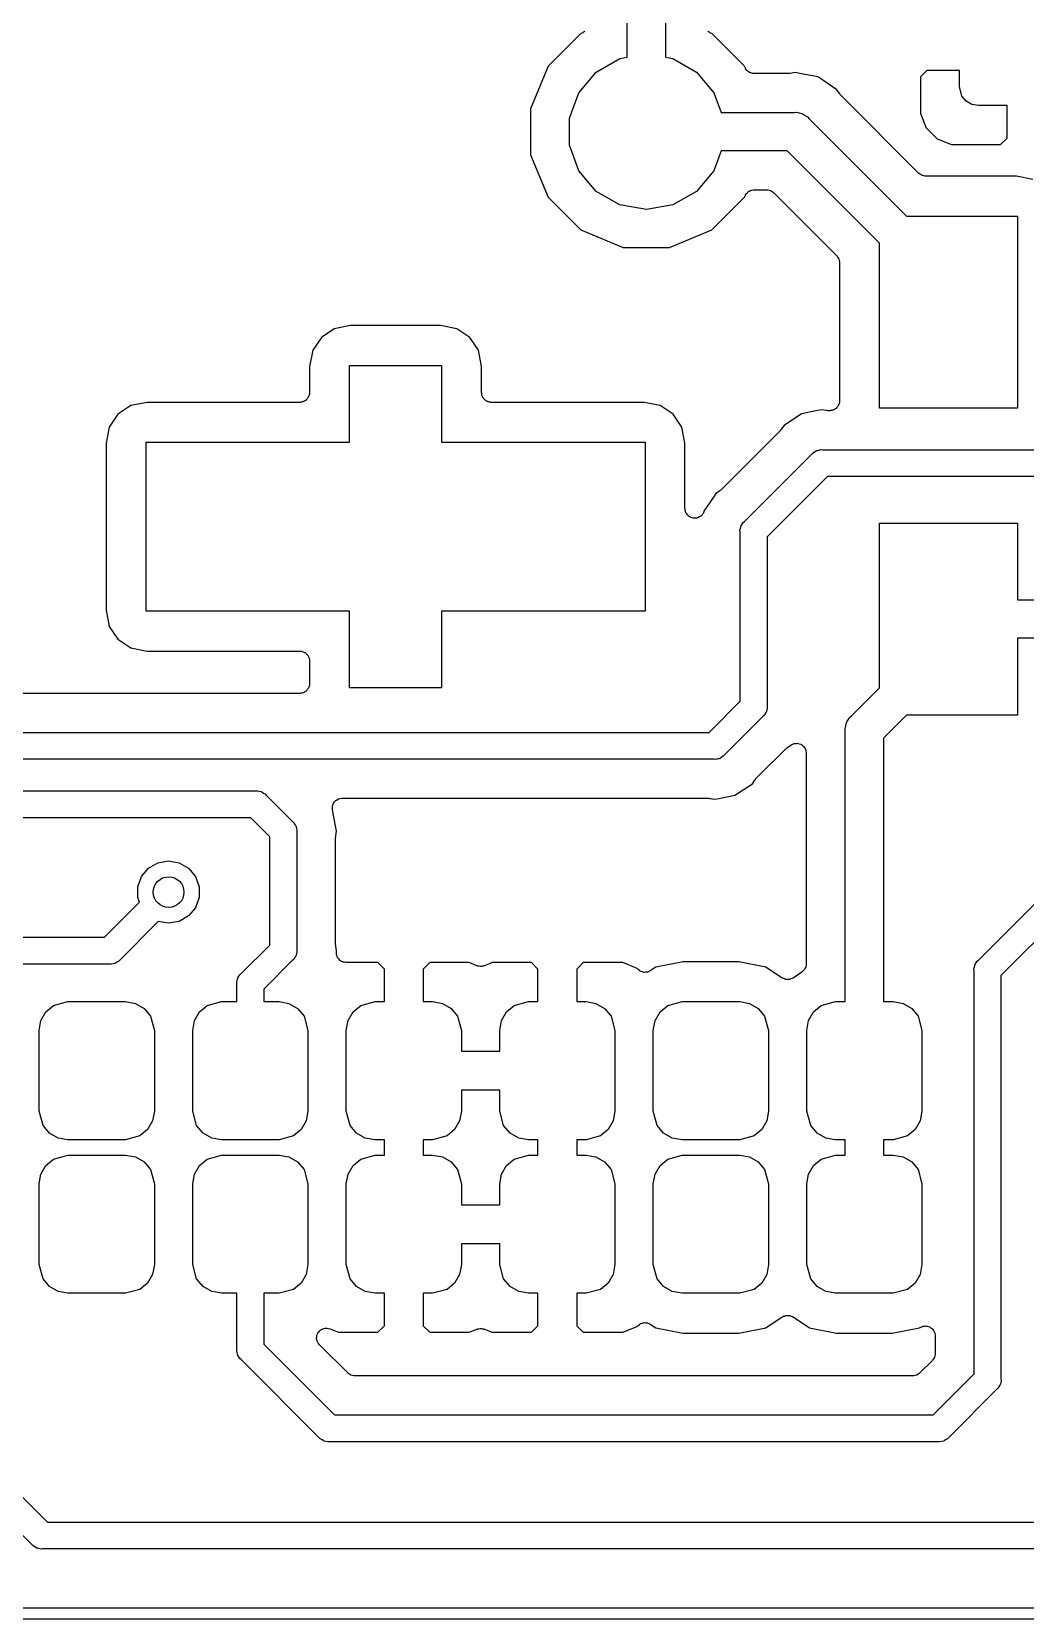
# Model space of a CAD drawing. Extents: x 51.7 to 143, y -96 to -37.9.
# Drawn here: x 105.41 to 118.35, y -95.96 to -75.28 of the extents above; entities that cross this region are included whole.
import ezdxf

# ---------------------------------------------------------------- set-up
doc = ezdxf.new("R2010")
doc.units = 0
doc.header["$MEASUREMENT"] = 0
doc.layers.add('BLACK', color=7, linetype='CONTINUOUS')

msp = doc.modelspace()

# ---------------------------------------------------------------- linework, layer by layer
at = {"layer": 'BLACK', "linetype": 'CONTINUOUS'}
for p, q in [((113.161, -75.6097), (113.161, -73.9375)), ((113.661, -73.9375), (113.661, -75.6097)), ((112.6, -75.2789), (112.59, -75.2879)), ((112.612, -75.2715), (112.6, -75.2789)), ((114.222, -75.2789), (114.21, -75.2715)), ((114.233, -75.2879), (114.222, -75.2789)), ((112.557, -75.3026), (112.133, -75.7268)), ((112.575, -75.2952), (112.557, -75.3026)), ((112.582, -75.2907), (112.575, -75.2952)), ((112.59, -75.2879), (112.582, -75.2907)), ((114.24, -75.2907), (114.233, -75.2879)), ((114.247, -75.2952), (114.24, -75.2907)), ((114.265, -75.3026), (114.247, -75.2952)), ((114.689, -75.7268), (114.265, -75.3026)), ((112.758, -75.8031), (113.064, -75.6268)), ((113.064, -75.6268), (113.161, -75.6097)), ((113.661, -75.6097), (113.758, -75.6268)), ((113.758, -75.6268), (114.064, -75.8031)), ((112.133, -75.7268), (111.903, -76.281)), ((112.532, -76.0733), (112.758, -75.8031)), ((114.064, -75.8031), (114.29, -76.0733)), ((114.697, -75.7446), (114.689, -75.7268)), ((114.701, -75.7516), (114.697, -75.7446)), ((114.704, -75.7595), (114.701, -75.7516)), ((114.713, -75.7701), (114.704, -75.7595)), ((114.72, -75.7818), (114.713, -75.7701)), ((114.727, -75.7869), (114.72, -75.7818)), ((114.732, -75.7933), (114.727, -75.7869)), ((114.744, -75.8002), (114.732, -75.7933)), ((114.755, -75.8087), (114.744, -75.8002)), ((114.763, -75.8112), (114.755, -75.8087)), ((114.771, -75.8153), (114.763, -75.8112)), ((114.784, -75.8177), (114.771, -75.8153)), ((114.798, -75.8219), (114.784, -75.8177)), ((114.806, -75.8215), (114.798, -75.8219)), ((114.814, -75.823), (114.806, -75.8215)), ((115.261, -75.823), (114.814, -75.823)), ((115.273, -75.8208), (115.261, -75.823)), ((115.286, -75.8206), (115.273, -75.8208)), ((115.348, -75.8082), (115.286, -75.8206)), ((115.41, -75.8206), (115.348, -75.8082)), ((115.644, -75.867), (115.41, -75.8206)), ((115.41, -75.8206), (115.41, -75.8206)), ((115.723, -75.9198), (115.644, -75.867)), ((117.065, -75.7825), (116.981, -75.8669)), ((116.981, -75.8669), (116.981, -76.342)), ((117.489, -75.7825), (117.065, -75.7825)), ((117.489, -75.991), (117.489, -75.7825)), ((112.411, -76.4047), (112.532, -76.0733)), ((114.29, -76.0733), (114.384, -76.331)), ((115.894, -76.0345), (115.723, -75.9198)), ((115.93, -76.0874), (115.894, -76.0345)), ((115.938, -76.0964), (115.93, -76.0874)), ((115.946, -76.1067), (115.938, -76.0964)), ((116.962, -77.1234), (115.946, -76.1067)), ((117.522, -76.116), (117.489, -75.991)), ((111.903, -76.281), (111.903, -76.881)), ((117.578, -76.1825), (117.522, -76.116)), ((117.653, -76.2259), (117.578, -76.1825)), ((117.739, -76.241), (117.653, -76.2259)), ((118.11, -76.241), (117.739, -76.241)), ((118.11, -76.6646), (118.11, -76.241)), ((112.411, -76.7573), (112.411, -76.4047)), ((114.384, -76.331), (115.337, -76.331)), ((115.337, -76.331), (115.37, -76.3281)), ((115.37, -76.3281), (115.402, -76.3367)), ((115.402, -76.3367), (115.435, -76.3425)), ((115.435, -76.3425), (115.444, -76.348)), ((115.444, -76.348), (115.455, -76.3509)), ((115.455, -76.3509), (115.482, -76.37)), ((115.482, -76.37), (115.511, -76.3865)), ((115.511, -76.3865), (115.532, -76.4119)), ((115.532, -76.4119), (116.802, -77.681)), ((116.981, -76.342), (117.058, -76.5288)), ((117.058, -76.5288), (117.201, -76.6717)), ((117.201, -76.6717), (117.388, -76.749)), ((118.026, -76.749), (118.11, -76.6646)), ((111.903, -76.881), (112.133, -77.4352)), ((112.532, -77.0887), (112.411, -76.7573)), ((114.384, -76.831), (114.29, -77.0887)), ((115.244, -76.831), (114.384, -76.831)), ((116.448, -78.0346), (115.244, -76.831)), ((117.388, -76.749), (118.026, -76.749)), ((112.758, -77.3589), (112.532, -77.0887)), ((114.29, -77.0887), (114.064, -77.3589)), ((116.967, -77.1266), (116.962, -77.1234)), ((116.971, -77.1308), (116.967, -77.1266)), ((116.985, -77.1391), (116.971, -77.1308)), ((116.998, -77.1487), (116.985, -77.1391)), ((114.763, -77.3508), (114.771, -77.3467)), ((114.771, -77.3467), (114.784, -77.3443)), ((114.784, -77.3443), (114.798, -77.3401)), ((114.798, -77.3401), (114.806, -77.3405)), ((114.806, -77.3405), (114.814, -77.339)), ((114.814, -77.339), (114.981, -77.339)), ((114.981, -77.339), (114.987, -77.34)), ((114.987, -77.34), (114.992, -77.3395)), ((114.992, -77.3395), (115.009, -77.3438)), ((115.009, -77.3438), (115.025, -77.3467)), ((115.025, -77.3467), (115.03, -77.3495)), ((117.004, -77.1501), (116.998, -77.1487)), ((117.009, -77.1529), (117.004, -77.1501)), ((117.025, -77.1558), (117.009, -77.1529)), ((117.041, -77.1601), (117.025, -77.1558)), ((117.047, -77.1596), (117.041, -77.1601)), ((117.052, -77.1606), (117.047, -77.1596)), ((118.235, -77.1606), (117.052, -77.1606)), ((118.446, -77.2025), (118.235, -77.1606)), ((112.133, -77.4352), (112.557, -77.8594)), ((113.064, -77.5352), (112.758, -77.3589)), ((113.411, -77.5964), (113.064, -77.5352)), ((113.758, -77.5352), (113.411, -77.5964)), ((114.064, -77.3589), (113.758, -77.5352)), ((114.265, -77.8594), (114.689, -77.4352)), ((114.689, -77.4352), (114.697, -77.4174)), ((114.697, -77.4174), (114.701, -77.4103)), ((114.701, -77.4103), (114.704, -77.4025)), ((114.704, -77.4025), (114.713, -77.3919)), ((114.713, -77.3919), (114.72, -77.3802)), ((114.72, -77.3802), (114.727, -77.3751)), ((114.727, -77.3751), (114.732, -77.3687)), ((114.732, -77.3687), (114.744, -77.3618)), ((114.744, -77.3618), (114.755, -77.3533)), ((114.755, -77.3533), (114.763, -77.3508)), ((115.03, -77.3495), (115.035, -77.3509)), ((115.035, -77.3509), (115.049, -77.3604)), ((115.049, -77.3604), (115.063, -77.3687)), ((115.063, -77.3687), (115.067, -77.373)), ((115.067, -77.373), (115.071, -77.3762)), ((115.071, -77.3762), (115.89, -78.1953)), ((116.802, -77.681), (118.248, -77.681)), ((118.248, -77.681), (118.248, -80.181)), ((112.557, -77.8594), (113.111, -78.089)), ((113.711, -78.089), (114.265, -77.8594)), ((113.111, -78.089), (113.711, -78.089)), ((116.448, -80.181), (116.448, -78.0346)), ((115.89, -78.1953), (115.894, -78.1999)), ((115.894, -78.1999), (115.898, -78.2035)), ((115.898, -78.2035), (115.906, -78.2179)), ((115.906, -78.2179), (115.916, -78.2315)), ((115.916, -78.2315), (115.917, -78.2369)), ((115.917, -78.2369), (115.92, -78.2417)), ((115.92, -78.2417), (115.923, -78.258)), ((115.923, -78.258), (115.927, -78.2741)), ((115.927, -78.2741), (115.927, -78.2796)), ((115.927, -78.2796), (115.928, -78.2851)), ((115.928, -78.2851), (115.928, -80.089)), ((109.346, -79.1485), (109.178, -79.2608)), ((109.557, -79.1066), (109.346, -79.1485)), ((110.731, -79.1066), (109.557, -79.1066)), ((110.942, -79.1485), (110.731, -79.1066)), ((111.11, -79.2608), (110.942, -79.1485)), ((109.178, -79.2608), (109.065, -79.4288)), ((111.223, -79.4288), (111.11, -79.2608)), ((109.065, -79.4288), (109.024, -79.6395)), ((111.264, -79.6395), (111.223, -79.4288)), ((109.024, -79.6395), (109.024, -79.9796)), ((109.544, -80.627), (109.544, -79.627)), ((109.544, -79.627), (110.744, -79.627)), ((110.744, -79.627), (110.744, -80.627)), ((111.264, -79.9796), (111.264, -79.6395)), ((109.01, -80.0326), (109.007, -80.0431)), ((109.016, -80.023), (109.01, -80.0326)), ((109.018, -80.0121), (109.016, -80.023)), ((109.022, -80.0016), (109.018, -80.0121)), ((109.024, -79.9796), (109.022, -79.9905)), ((109.022, -79.9905), (109.022, -80.0016)), ((111.266, -79.9905), (111.264, -79.9796)), ((111.266, -80.0016), (111.266, -79.9905)), ((111.27, -80.0121), (111.266, -80.0016)), ((111.272, -80.023), (111.27, -80.0121)), ((111.278, -80.0326), (111.272, -80.023)), ((111.281, -80.0431), (111.278, -80.0326)), ((106.696, -80.1485), (106.528, -80.2608)), ((106.907, -80.1066), (106.696, -80.1485)), ((108.897, -80.1066), (106.907, -80.1066)), ((108.907, -80.1046), (108.897, -80.1066)), ((108.919, -80.1046), (108.907, -80.1046)), ((108.929, -80.1008), (108.919, -80.1046)), ((108.94, -80.0989), (108.929, -80.1008)), ((108.95, -80.0933), (108.94, -80.0989)), ((108.96, -80.0895), (108.95, -80.0933)), ((108.969, -80.0824), (108.96, -80.0895)), ((108.978, -80.0768), (108.969, -80.0824)), ((108.985, -80.0683), (108.978, -80.0768)), ((108.994, -80.0612), (108.985, -80.0683)), ((108.999, -80.0516), (108.994, -80.0612)), ((109.007, -80.0431), (108.999, -80.0516)), ((111.289, -80.0516), (111.281, -80.0431)), ((111.294, -80.0612), (111.289, -80.0516)), ((111.303, -80.0683), (111.294, -80.0612)), ((111.31, -80.0768), (111.303, -80.0683)), ((111.319, -80.0824), (111.31, -80.0768)), ((111.328, -80.0895), (111.319, -80.0824)), ((111.338, -80.0933), (111.328, -80.0895)), ((111.348, -80.0989), (111.338, -80.0933)), ((111.359, -80.1008), (111.348, -80.0989)), ((111.369, -80.1046), (111.359, -80.1008)), ((111.38, -80.1046), (111.369, -80.1046)), ((111.391, -80.1066), (111.38, -80.1046)), ((113.381, -80.1066), (111.391, -80.1066)), ((113.592, -80.1485), (113.381, -80.1066)), ((113.76, -80.2608), (113.592, -80.1485)), ((115.642, -80.2136), (115.431, -80.2556)), ((115.697, -80.2026), (115.642, -80.2136)), ((115.642, -80.2136), (115.642, -80.2136)), ((115.752, -80.2136), (115.697, -80.2026)), ((115.764, -80.2138), (115.752, -80.2136)), ((115.777, -80.216), (115.764, -80.2138)), ((115.801, -80.216), (115.777, -80.216)), ((115.811, -80.2141), (115.801, -80.216)), ((115.823, -80.2141), (115.811, -80.2141)), ((115.833, -80.2103), (115.823, -80.2141)), ((115.844, -80.2083), (115.833, -80.2103)), ((115.854, -80.2028), (115.844, -80.2083)), ((115.864, -80.199), (115.854, -80.2028)), ((115.873, -80.1918), (115.864, -80.199)), ((115.882, -80.1863), (115.873, -80.1918)), ((115.889, -80.1778), (115.882, -80.1863)), ((115.898, -80.1706), (115.889, -80.1778)), ((115.903, -80.161), (115.898, -80.1706)), ((115.911, -80.1525), (115.903, -80.161)), ((115.914, -80.1421), (115.911, -80.1525)), ((115.92, -80.1324), (115.914, -80.1421)), ((115.922, -80.1215), (115.92, -80.1324)), ((115.926, -80.1111), (115.922, -80.1215)), ((115.928, -80.089), (115.926, -80.0999)), ((115.926, -80.0999), (115.926, -80.1111)), ((118.248, -80.181), (116.448, -80.181)), ((106.415, -80.4288), (106.374, -80.6395)), ((106.528, -80.2608), (106.415, -80.4288)), ((113.873, -80.4288), (113.76, -80.2608)), ((113.914, -80.6395), (113.873, -80.4288)), ((115.205, -80.4066), (115.173, -80.4532)), ((115.431, -80.2556), (115.205, -80.4066)), ((106.374, -80.6395), (106.374, -82.8145)), ((106.894, -82.827), (106.894, -80.627)), ((106.894, -80.627), (109.544, -80.627)), ((110.744, -80.627), (113.394, -80.627)), ((113.394, -80.627), (113.394, -82.827)), ((113.914, -81.4898), (113.914, -80.6395)), ((115.158, -80.4725), (114.381, -81.2486)), ((115.165, -80.4622), (115.158, -80.4725)), ((115.173, -80.4532), (115.165, -80.4622)), ((114.69, -81.6589), (115.568, -80.7807)), ((115.568, -80.7807), (115.583, -80.7629)), ((115.583, -80.7629), (115.603, -80.7513)), ((115.603, -80.7513), (115.622, -80.7379)), ((115.622, -80.7379), (115.629, -80.7359)), ((115.629, -80.7359), (115.636, -80.732)), ((115.636, -80.732), (115.659, -80.728)), ((115.659, -80.728), (115.682, -80.722)), ((115.682, -80.722), (115.705, -80.724)), ((115.705, -80.724), (120.324, -80.724)), ((114.362, -81.2644), (114.316, -81.2956)), ((114.371, -81.2558), (114.362, -81.2644)), ((114.381, -81.2486), (114.371, -81.2558)), ((115.769, -81.074), (114.983, -81.8605)), ((120.388, -81.074), (115.769, -81.074)), ((114.284, -81.3422), (114.162, -81.5251)), ((114.316, -81.2956), (114.284, -81.3422)), ((113.916, -81.4994), (113.914, -81.4898)), ((113.916, -81.5092), (113.916, -81.4994)), ((113.92, -81.521), (113.916, -81.5092)), ((113.922, -81.5333), (113.92, -81.521)), ((113.927, -81.5417), (113.922, -81.5333)), ((113.93, -81.5509), (113.927, -81.5417)), ((113.938, -81.5607), (113.93, -81.5509)), ((113.944, -81.5715), (113.938, -81.5607)), ((113.952, -81.5777), (113.944, -81.5715)), ((113.958, -81.5853), (113.952, -81.5777)), ((113.968, -81.5918), (113.958, -81.5853)), ((113.978, -81.5998), (113.968, -81.5918)), ((113.987, -81.6032), (113.978, -81.5998)), ((113.995, -81.6082), (113.987, -81.6032)), ((114.008, -81.6106), (113.995, -81.6082)), ((114.019, -81.6149), (114.008, -81.6106)), ((114.029, -81.6149), (114.019, -81.6149)), ((114.039, -81.6168), (114.029, -81.6149)), ((114.051, -81.6149), (114.039, -81.6168)), ((114.063, -81.6149), (114.051, -81.6149)), ((114.073, -81.6116), (114.063, -81.6149)), ((114.082, -81.6101), (114.073, -81.6116)), ((114.093, -81.6041), (114.082, -81.6101)), ((114.105, -81.5998), (114.093, -81.6041)), ((114.112, -81.5936), (114.105, -81.5998)), ((114.121, -81.5889), (114.112, -81.5936)), ((114.129, -81.5795), (114.121, -81.5889)), ((114.139, -81.5715), (114.129, -81.5795)), ((114.144, -81.563), (114.139, -81.5715)), ((114.15, -81.5557), (114.144, -81.563)), ((114.155, -81.5441), (114.15, -81.5557)), ((114.161, -81.5333), (114.155, -81.5441)), ((114.162, -81.5251), (114.161, -81.5333)), ((114.66, -81.6939), (114.672, -81.6738)), ((114.672, -81.6738), (114.69, -81.6589)), ((116.448, -83.8274), (116.448, -81.681)), ((116.448, -81.681), (118.248, -81.681)), ((118.248, -81.681), (118.248, -82.681)), ((114.631, -81.7725), (114.637, -81.7501)), ((114.633, -81.7956), (114.631, -81.7725)), ((114.633, -84.0015), (114.633, -81.7956)), ((114.637, -81.7501), (114.641, -81.7272)), ((114.641, -81.7272), (114.645, -81.7205)), ((114.645, -81.7205), (114.647, -81.7129)), ((114.647, -81.7129), (114.66, -81.6939)), ((114.983, -81.8605), (114.983, -84.0664)), ((118.248, -82.681), (119.981, -82.681)), ((106.374, -82.8145), (106.415, -83.0252)), ((109.544, -82.827), (106.894, -82.827)), ((109.544, -83.827), (109.544, -82.827)), ((113.394, -82.827), (110.744, -82.827)), ((110.744, -82.827), (110.744, -83.827)), ((106.415, -83.0252), (106.528, -83.1932)), ((106.528, -83.1932), (106.696, -83.3055)), ((106.696, -83.3055), (106.907, -83.3474)), ((119.68, -83.181), (118.248, -83.181)), ((118.248, -83.181), (118.248, -84.181)), ((106.907, -83.3474), (108.897, -83.3474)), ((108.897, -83.3474), (108.907, -83.3494)), ((108.907, -83.3494), (108.919, -83.3494)), ((108.919, -83.3494), (108.929, -83.3532)), ((108.929, -83.3532), (108.94, -83.3551)), ((108.94, -83.3551), (108.95, -83.3607)), ((108.95, -83.3607), (108.96, -83.3645)), ((108.96, -83.3645), (108.969, -83.3716)), ((108.969, -83.3716), (108.978, -83.3772)), ((108.978, -83.3772), (108.985, -83.3857)), ((108.985, -83.3857), (108.994, -83.3928)), ((108.994, -83.3928), (108.999, -83.4024)), ((108.999, -83.4024), (109.007, -83.4109)), ((109.007, -83.4109), (109.01, -83.4214)), ((109.01, -83.4214), (109.016, -83.431)), ((109.016, -83.431), (109.018, -83.4419)), ((109.018, -83.4419), (109.022, -83.4524)), ((109.022, -83.4524), (109.022, -83.4635)), ((109.022, -83.4635), (109.024, -83.4744)), ((109.024, -83.4744), (109.024, -83.772)), ((108.897, -83.899), (104.716, -83.899)), ((108.907, -83.8971), (108.897, -83.899)), ((108.919, -83.8971), (108.907, -83.8971)), ((108.929, -83.8933), (108.919, -83.8971)), ((108.94, -83.8913), (108.929, -83.8933)), ((108.95, -83.8858), (108.94, -83.8913)), ((108.96, -83.882), (108.95, -83.8858)), ((108.969, -83.8748), (108.96, -83.882)), ((108.978, -83.8693), (108.969, -83.8748)), ((108.985, -83.8608), (108.978, -83.8693)), ((108.994, -83.8536), (108.985, -83.8608)), ((108.999, -83.844), (108.994, -83.8536)), ((109.007, -83.8355), (108.999, -83.844)), ((109.01, -83.8251), (109.007, -83.8355)), ((109.016, -83.8154), (109.01, -83.8251)), ((109.018, -83.8045), (109.016, -83.8154)), ((109.022, -83.7941), (109.018, -83.8045)), ((109.024, -83.772), (109.022, -83.7829)), ((109.022, -83.7829), (109.022, -83.7941)), ((110.744, -83.827), (109.544, -83.827)), ((116.083, -84.1925), (116.448, -83.8274)), ((114.228, -84.407), (114.633, -84.0015)), ((114.956, -84.1681), (114.944, -84.1882)), ((114.969, -84.1491), (114.956, -84.1681)), ((114.971, -84.1415), (114.969, -84.1491)), ((114.975, -84.1348), (114.971, -84.1415)), ((114.979, -84.1119), (114.975, -84.1348)), ((114.985, -84.0895), (114.979, -84.1119)), ((114.983, -84.0664), (114.985, -84.0895)), ((114.926, -84.2031), (114.429, -84.7003)), ((114.944, -84.1882), (114.926, -84.2031)), ((115.999, -84.3549), (116.008, -84.3228)), ((116.002, -84.3879), (115.999, -84.3549)), ((116.008, -84.3228), (116.013, -84.2902)), ((116.013, -84.2902), (116.019, -84.2805)), ((116.019, -84.2805), (116.022, -84.2697)), ((116.022, -84.2697), (116.041, -84.2425)), ((116.041, -84.2425), (116.058, -84.2138)), ((116.058, -84.2138), (116.083, -84.1925)), ((116.802, -84.181), (116.502, -84.4806)), ((118.248, -84.181), (116.802, -84.181)), ((104.021, -84.407), (114.228, -84.407)), ((115.254, -84.5976), (115.296, -84.5691)), ((115.296, -84.5691), (115.3, -84.5674)), ((115.3, -84.5674), (115.304, -84.5647)), ((115.304, -84.5647), (115.32, -84.5585)), ((115.32, -84.5585), (115.337, -84.5513)), ((115.337, -84.5513), (115.341, -84.551)), ((115.341, -84.551), (115.345, -84.5496)), ((115.345, -84.5496), (115.363, -84.5496)), ((115.363, -84.5496), (115.381, -84.5484)), ((115.381, -84.5484), (115.385, -84.5496)), ((115.385, -84.5496), (115.389, -84.5496)), ((115.389, -84.5496), (115.406, -84.5557)), ((115.406, -84.5557), (115.423, -84.5608)), ((115.423, -84.5608), (115.427, -84.5632)), ((115.427, -84.5632), (115.431, -84.5647)), ((115.431, -84.5647), (115.444, -84.5762)), ((115.444, -84.5762), (115.459, -84.5868)), ((116.002, -87.914), (116.002, -84.3879)), ((116.502, -84.4806), (116.502, -87.914)), ((114.292, -84.757), (104.085, -84.757)), ((114.315, -84.759), (114.292, -84.757)), ((114.338, -84.753), (114.315, -84.759)), ((114.361, -84.749), (114.338, -84.753)), ((114.368, -84.7451), (114.361, -84.749)), ((114.375, -84.743), (114.368, -84.7451)), ((114.394, -84.7297), (114.375, -84.743)), ((114.414, -84.7181), (114.394, -84.7297)), ((114.429, -84.7003), (114.414, -84.7181)), ((114.839, -85.0085), (115.235, -84.6134)), ((115.235, -84.6134), (115.245, -84.6062)), ((115.245, -84.6062), (115.254, -84.5976)), ((115.459, -84.5868), (115.461, -84.5903)), ((115.461, -84.5903), (115.464, -84.593)), ((115.464, -84.593), (115.473, -84.6086)), ((115.473, -84.6086), (115.483, -84.6235)), ((115.483, -84.6235), (115.484, -84.6276)), ((115.484, -84.6276), (115.486, -84.6312)), ((115.486, -84.6312), (115.489, -84.6489)), ((115.489, -84.6489), (115.494, -84.6664)), ((115.494, -84.6664), (115.493, -84.6705)), ((115.493, -84.6705), (115.494, -84.6747)), ((115.494, -84.6747), (115.494, -87.4237)), ((104.783, -85.169), (108.323, -85.169)), ((108.323, -85.169), (108.346, -85.167)), ((108.346, -85.167), (108.369, -85.173)), ((108.369, -85.173), (108.392, -85.177)), ((108.392, -85.177), (108.399, -85.1809)), ((108.399, -85.1809), (108.406, -85.183)), ((108.406, -85.183), (108.425, -85.1963)), ((108.425, -85.1963), (108.445, -85.2079)), ((114.566, -85.2254), (114.792, -85.0744)), ((114.792, -85.0744), (114.824, -85.0278)), ((114.824, -85.0278), (114.832, -85.0188)), ((114.832, -85.0188), (114.839, -85.0085)), ((108.445, -85.2079), (108.46, -85.2257)), ((108.46, -85.2257), (108.799, -85.5649)), ((109.321, -85.3727), (109.322, -85.3714)), ((109.322, -85.3934), (109.321, -85.3727)), ((109.322, -85.3699), (109.329, -85.3505)), ((109.322, -85.3714), (109.322, -85.3699)), ((109.322, -85.4141), (109.322, -85.3934)), ((109.329, -85.3505), (109.335, -85.3309)), ((109.335, -85.3309), (109.336, -85.3298)), ((109.336, -85.3298), (109.337, -85.3285)), ((109.337, -85.3285), (109.35, -85.3127)), ((109.35, -85.3127), (109.363, -85.2965)), ((109.363, -85.2965), (109.364, -85.2958)), ((109.364, -85.2958), (109.365, -85.2947)), ((109.365, -85.2947), (109.383, -85.2844)), ((109.383, -85.2844), (109.401, -85.2736)), ((109.401, -85.2736), (109.402, -85.2734)), ((109.402, -85.2734), (109.403, -85.2727)), ((109.403, -85.2727), (109.424, -85.2691)), ((109.424, -85.2691), (109.444, -85.265)), ((109.444, -85.265), (109.445, -85.2652)), ((109.445, -85.2652), (109.447, -85.265)), ((109.447, -85.265), (114.22, -85.265)), ((114.22, -85.265), (114.233, -85.2672)), ((114.233, -85.2672), (114.245, -85.2674)), ((114.245, -85.2674), (114.3, -85.2784)), ((114.3, -85.2784), (114.355, -85.2674)), ((114.355, -85.2674), (114.566, -85.2254)), ((114.355, -85.2674), (114.355, -85.2674)), ((108.259, -85.519), (104.847, -85.519)), ((108.506, -85.7665), (108.259, -85.519)), ((108.799, -85.5649), (108.817, -85.5798)), ((108.817, -85.5798), (108.829, -85.5999)), ((108.829, -85.5999), (108.842, -85.6189)), ((108.842, -85.6189), (108.844, -85.6265)), ((109.322, -85.4154), (109.322, -85.4141)), ((109.322, -85.4168), (109.322, -85.4154)), ((109.377, -85.694), (109.322, -85.4168)), ((108.506, -87.1765), (108.506, -85.7665)), ((108.844, -85.6265), (108.848, -85.6332)), ((108.848, -85.6332), (108.852, -85.6561)), ((108.852, -85.6561), (108.858, -85.6785)), ((108.858, -85.6785), (108.856, -85.7016)), ((108.856, -85.7016), (108.856, -87.2414)), ((109.364, -85.7738), (109.366, -85.7615)), ((109.364, -87.1692), (109.364, -85.7738)), ((109.366, -85.749), (109.377, -85.694)), ((109.366, -85.7615), (109.366, -85.749)), ((106.836, -86.2839), (106.927, -86.1759)), ((106.927, -86.1759), (107.049, -86.1053)), ((107.049, -86.1053), (107.188, -86.0808)), ((107.188, -86.0808), (107.327, -86.1053)), ((107.327, -86.1053), (107.449, -86.1759)), ((107.449, -86.1759), (107.54, -86.2839)), ((106.788, -86.4165), (106.836, -86.2839)), ((106.788, -86.5575), (106.788, -86.4165)), ((107.54, -86.2839), (107.588, -86.4165)), ((107.588, -86.4165), (107.588, -86.5575)), ((117.738, -87.3739), (118.743, -86.3687)), ((106.354, -87.074), (106.81, -86.6176)), ((106.81, -86.6176), (106.788, -86.5575)), ((107.588, -86.5575), (107.54, -86.6901)), ((107.449, -86.7981), (107.327, -86.8687)), ((107.54, -86.6901), (107.449, -86.7981)), ((118.944, -86.662), (118.031, -87.5755)), ((107.053, -86.8694), (106.555, -87.3673)), ((107.188, -86.8932), (107.053, -86.8694)), ((107.327, -86.8687), (107.188, -86.8932)), ((102.825, -87.074), (106.354, -87.074)), ((108.134, -87.5489), (108.506, -87.1765)), ((108.858, -87.2645), (108.852, -87.2869)), ((108.856, -87.2414), (108.858, -87.2645)), ((109.366, -87.1815), (109.364, -87.1692)), ((109.366, -87.194), (109.366, -87.1815)), ((109.377, -87.249), (109.366, -87.194)), ((109.376, -87.2542), (109.377, -87.249)), ((109.376, -87.2556), (109.376, -87.2542)), ((109.376, -87.2569), (109.376, -87.2556)), ((109.376, -87.2776), (109.376, -87.2569)), ((106.418, -87.424), (102.889, -87.424)), ((106.441, -87.426), (106.418, -87.424)), ((106.464, -87.42), (106.441, -87.426)), ((106.487, -87.416), (106.464, -87.42)), ((106.494, -87.4121), (106.487, -87.416)), ((106.501, -87.41), (106.494, -87.4121)), ((106.52, -87.3967), (106.501, -87.41)), ((106.54, -87.3851), (106.52, -87.3967)), ((106.555, -87.3673), (106.54, -87.3851)), ((108.799, -87.3781), (108.427, -87.7505)), ((108.817, -87.3632), (108.799, -87.3781)), ((108.829, -87.3431), (108.817, -87.3632)), ((108.842, -87.3241), (108.829, -87.3431)), ((108.844, -87.3165), (108.842, -87.3241)), ((108.848, -87.3098), (108.844, -87.3165)), ((108.852, -87.2869), (108.848, -87.3098)), ((109.375, -87.2983), (109.376, -87.2776)), ((109.376, -87.2996), (109.375, -87.2983)), ((109.376, -87.3011), (109.376, -87.2996)), ((109.383, -87.3205), (109.376, -87.3011)), ((109.39, -87.3401), (109.383, -87.3205)), ((109.39, -87.3412), (109.39, -87.3401)), ((109.391, -87.3425), (109.39, -87.3412)), ((109.404, -87.3584), (109.391, -87.3425)), ((109.417, -87.3745), (109.404, -87.3584)), ((109.418, -87.3752), (109.417, -87.3745)), ((109.419, -87.3763), (109.418, -87.3752)), ((109.437, -87.3866), (109.419, -87.3763)), ((109.455, -87.3974), (109.437, -87.3866)), ((109.456, -87.3976), (109.455, -87.3974)), ((109.457, -87.3983), (109.456, -87.3976)), ((109.478, -87.4019), (109.457, -87.3983)), ((109.498, -87.406), (109.478, -87.4019)), ((109.5, -87.4058), (109.498, -87.406)), ((109.501, -87.406), (109.5, -87.4058)), ((109.914, -87.406), (109.501, -87.406)), ((109.998, -87.4904), (109.914, -87.406)), ((110.59, -87.406), (110.506, -87.4904)), ((111.103, -87.406), (110.59, -87.406)), ((111.203, -87.4476), (111.103, -87.406)), ((111.209, -87.4488), (111.203, -87.4476)), ((111.214, -87.4514), (111.209, -87.4488)), ((111.23, -87.4535), (111.214, -87.4514)), ((111.246, -87.4571), (111.23, -87.4535)), ((111.252, -87.4564), (111.246, -87.4571)), ((111.258, -87.4571), (111.252, -87.4564)), ((111.274, -87.4535), (111.258, -87.4571)), ((111.29, -87.4514), (111.274, -87.4535)), ((111.295, -87.4488), (111.29, -87.4514)), ((111.301, -87.4476), (111.295, -87.4488)), ((111.401, -87.406), (111.301, -87.4476)), ((111.914, -87.406), (111.401, -87.406)), ((111.998, -87.4904), (111.914, -87.406)), ((112.59, -87.406), (112.506, -87.4904)), ((113.103, -87.406), (112.59, -87.406)), ((113.29, -87.4833), (113.103, -87.406)), ((113.535, -87.464), (113.463, -87.5122)), ((113.89, -87.3936), (113.535, -87.464)), ((114.614, -87.3936), (113.89, -87.3936)), ((114.969, -87.464), (114.614, -87.3936)), ((115.181, -87.6062), (114.969, -87.464)), ((115.486, -87.4672), (115.477, -87.4827)), ((115.487, -87.463), (115.486, -87.4672)), ((115.489, -87.4593), (115.487, -87.463)), ((115.491, -87.4414), (115.489, -87.4593)), ((115.494, -87.4237), (115.491, -87.4414)), ((117.679, -87.4875), (117.685, -87.4651)), ((117.685, -87.4651), (117.689, -87.4422)), ((117.689, -87.4422), (117.693, -87.4355)), ((117.693, -87.4355), (117.695, -87.4279)), ((117.695, -87.4279), (117.708, -87.4089)), ((117.708, -87.4089), (117.72, -87.3888)), ((117.72, -87.3888), (117.738, -87.3739)), ((108.075, -87.6625), (108.081, -87.6401)), ((108.077, -87.6856), (108.075, -87.6625)), ((108.077, -87.914), (108.077, -87.6856)), ((108.081, -87.6401), (108.085, -87.6172)), ((108.085, -87.6172), (108.089, -87.6105)), ((108.089, -87.6105), (108.091, -87.6029)), ((108.091, -87.6029), (108.104, -87.5839)), ((108.104, -87.5839), (108.116, -87.5638)), ((108.116, -87.5638), (108.134, -87.5489)), ((109.998, -87.914), (109.998, -87.4904)), ((110.506, -87.4904), (110.506, -87.914)), ((111.998, -87.914), (111.998, -87.4904)), ((112.506, -87.4904), (112.506, -87.914)), ((113.303, -87.4964), (113.29, -87.4833)), ((113.32, -87.5083), (113.303, -87.4964)), ((113.336, -87.5205), (113.32, -87.5083)), ((113.338, -87.5209), (113.336, -87.5205)), ((113.339, -87.5217), (113.338, -87.5209)), ((113.359, -87.5271), (113.339, -87.5217)), ((113.379, -87.5328), (113.359, -87.5271)), ((113.38, -87.5328), (113.379, -87.5328)), ((113.382, -87.5331), (113.38, -87.5328)), ((113.402, -87.5313), (113.382, -87.5331)), ((113.423, -87.53), (113.402, -87.5313)), ((113.424, -87.5294), (113.423, -87.53)), ((113.425, -87.5293), (113.424, -87.5294)), ((113.444, -87.5205), (113.425, -87.5293)), ((113.463, -87.5122), (113.444, -87.5205)), ((115.189, -87.6095), (115.181, -87.6062)), ((115.196, -87.6145), (115.189, -87.6095)), ((115.209, -87.6183), (115.196, -87.6145)), ((115.222, -87.6239), (115.209, -87.6183)), ((115.23, -87.6245), (115.222, -87.6239)), ((115.238, -87.6268), (115.23, -87.6245)), ((115.252, -87.6259), (115.238, -87.6268)), ((115.266, -87.6268), (115.252, -87.6259)), ((115.274, -87.6245), (115.266, -87.6268)), ((115.282, -87.6239), (115.274, -87.6245)), ((115.295, -87.6183), (115.282, -87.6239)), ((115.308, -87.6145), (115.295, -87.6183)), ((115.315, -87.6095), (115.308, -87.6145)), ((115.323, -87.6062), (115.315, -87.6095)), ((115.438, -87.5293), (115.323, -87.6062)), ((115.451, -87.5169), (115.438, -87.5293)), ((115.464, -87.5054), (115.451, -87.5169)), ((115.466, -87.5017), (115.464, -87.5054)), ((115.469, -87.4988), (115.466, -87.5017)), ((115.477, -87.4827), (115.469, -87.4988)), ((117.681, -87.5106), (117.679, -87.4875)), ((117.681, -92.7645), (117.681, -87.5106)), ((118.031, -87.5755), (118.031, -92.8294)), ((108.427, -87.7505), (108.427, -87.914)), ((105.525, -88.1607), (105.59, -88.048)), ((105.59, -88.048), (105.69, -87.9642)), ((105.69, -87.9642), (105.877, -87.914)), ((105.877, -87.914), (106.627, -87.914)), ((106.627, -87.914), (106.755, -87.9366)), ((106.755, -87.9366), (106.868, -88.0017)), ((106.868, -88.0017), (106.952, -88.1015)), ((106.952, -88.1015), (107.002, -88.289)), ((107.525, -88.1607), (107.59, -88.048)), ((107.59, -88.048), (107.69, -87.9642)), ((107.69, -87.9642), (107.877, -87.914)), ((107.877, -87.914), (108.077, -87.914)), ((108.427, -87.914), (108.627, -87.914)), ((108.627, -87.914), (108.755, -87.9366)), ((108.755, -87.9366), (108.868, -88.0017)), ((108.868, -88.0017), (108.952, -88.1015)), ((108.952, -88.1015), (109.002, -88.289)), ((109.525, -88.1607), (109.59, -88.048)), ((109.59, -88.048), (109.69, -87.9642)), ((109.69, -87.9642), (109.877, -87.914)), ((109.877, -87.914), (109.998, -87.914)), ((110.506, -87.914), (110.627, -87.914)), ((110.627, -87.914), (110.755, -87.9366)), ((110.755, -87.9366), (110.868, -88.0017)), ((110.868, -88.0017), (110.952, -88.1015)), ((110.952, -88.1015), (111.002, -88.289)), ((111.525, -88.1607), (111.59, -88.048)), ((111.59, -88.048), (111.69, -87.9642)), ((111.69, -87.9642), (111.877, -87.914)), ((111.877, -87.914), (111.998, -87.914)), ((112.506, -87.914), (112.627, -87.914)), ((112.627, -87.914), (112.755, -87.9366)), ((112.755, -87.9366), (112.868, -88.0017)), ((112.868, -88.0017), (112.952, -88.1015)), ((112.952, -88.1015), (113.002, -88.289)), ((113.525, -88.1607), (113.59, -88.048)), ((113.59, -88.048), (113.69, -87.9642)), ((113.69, -87.9642), (113.877, -87.914)), ((113.877, -87.914), (114.627, -87.914)), ((114.627, -87.914), (114.755, -87.9366)), ((114.755, -87.9366), (114.868, -88.0017)), ((114.868, -88.0017), (114.952, -88.1015)), ((114.952, -88.1015), (115.002, -88.289)), ((115.525, -88.1607), (115.59, -88.048)), ((115.59, -88.048), (115.69, -87.9642)), ((115.69, -87.9642), (115.877, -87.914)), ((115.877, -87.914), (116.002, -87.914)), ((116.502, -87.914), (116.627, -87.914)), ((116.627, -87.914), (116.755, -87.9366)), ((116.755, -87.9366), (116.868, -88.0017)), ((116.868, -88.0017), (116.952, -88.1015)), ((116.952, -88.1015), (117.002, -88.289)), ((105.502, -88.289), (105.525, -88.1607)), ((105.502, -89.339), (105.502, -88.289)), ((107.002, -88.289), (107.002, -89.339)), ((107.502, -88.289), (107.525, -88.1607)), ((107.502, -89.339), (107.502, -88.289)), ((109.002, -88.289), (109.002, -89.339)), ((109.502, -88.289), (109.525, -88.1607)), ((109.502, -89.339), (109.502, -88.289)), ((111.002, -88.289), (111.002, -88.56)), ((111.502, -88.289), (111.525, -88.1607)), ((111.502, -88.56), (111.502, -88.289)), ((113.002, -88.289), (113.002, -89.339)), ((113.502, -88.289), (113.525, -88.1607)), ((113.502, -89.339), (113.502, -88.289)), ((115.002, -88.289), (115.002, -89.339)), ((115.502, -88.289), (115.525, -88.1607)), ((115.502, -89.339), (115.502, -88.289)), ((117.002, -88.289), (117.002, -89.339)), ((111.002, -88.56), (111.502, -88.56)), ((111.002, -89.068), (111.002, -89.339)), ((111.502, -89.068), (111.002, -89.068)), ((111.502, -89.339), (111.502, -89.068)), ((105.552, -89.5265), (105.502, -89.339)), ((107.002, -89.339), (106.979, -89.4673)), ((107.552, -89.5265), (107.502, -89.339)), ((109.002, -89.339), (108.979, -89.4673)), ((109.552, -89.5265), (109.502, -89.339)), ((111.002, -89.339), (110.979, -89.4673)), ((111.552, -89.5265), (111.502, -89.339)), ((113.002, -89.339), (112.979, -89.4673)), ((113.552, -89.5265), (113.502, -89.339)), ((115.002, -89.339), (114.979, -89.4673)), ((115.552, -89.5265), (115.502, -89.339)), ((117.002, -89.339), (116.979, -89.4673)), ((105.636, -89.6263), (105.552, -89.5265)), ((106.979, -89.4673), (106.914, -89.58)), ((107.636, -89.6263), (107.552, -89.5265)), ((108.979, -89.4673), (108.914, -89.58)), ((109.636, -89.6263), (109.552, -89.5265)), ((110.979, -89.4673), (110.914, -89.58)), ((111.636, -89.6263), (111.552, -89.5265)), ((112.979, -89.4673), (112.914, -89.58)), ((113.636, -89.6263), (113.552, -89.5265)), ((114.979, -89.4673), (114.914, -89.58)), ((115.636, -89.6263), (115.552, -89.5265)), ((116.979, -89.4673), (116.914, -89.58)), ((105.749, -89.6914), (105.636, -89.6263)), ((105.877, -89.714), (105.749, -89.6914)), ((106.627, -89.714), (105.877, -89.714)), ((106.815, -89.6638), (106.627, -89.714)), ((106.914, -89.58), (106.815, -89.6638)), ((107.749, -89.6914), (107.636, -89.6263)), ((107.877, -89.714), (107.749, -89.6914)), ((108.627, -89.714), (107.877, -89.714)), ((108.815, -89.6638), (108.627, -89.714)), ((108.914, -89.58), (108.815, -89.6638)), ((109.749, -89.6914), (109.636, -89.6263)), ((109.877, -89.714), (109.749, -89.6914)), ((109.998, -89.714), (109.877, -89.714)), ((109.998, -89.914), (109.998, -89.714)), ((110.627, -89.714), (110.506, -89.714)), ((110.506, -89.714), (110.506, -89.914)), ((110.815, -89.6638), (110.627, -89.714)), ((110.914, -89.58), (110.815, -89.6638)), ((111.749, -89.6914), (111.636, -89.6263)), ((111.877, -89.714), (111.749, -89.6914)), ((111.998, -89.714), (111.877, -89.714)), ((111.998, -89.914), (111.998, -89.714)), ((112.627, -89.714), (112.506, -89.714)), ((112.506, -89.714), (112.506, -89.914)), ((112.815, -89.6638), (112.627, -89.714)), ((112.914, -89.58), (112.815, -89.6638)), ((113.749, -89.6914), (113.636, -89.6263)), ((113.877, -89.714), (113.749, -89.6914)), ((114.627, -89.714), (113.877, -89.714)), ((114.815, -89.6638), (114.627, -89.714)), ((114.914, -89.58), (114.815, -89.6638)), ((115.749, -89.6914), (115.636, -89.6263)), ((115.877, -89.714), (115.749, -89.6914)), ((116.002, -89.714), (115.877, -89.714)), ((116.002, -89.914), (116.002, -89.714)), ((116.627, -89.714), (116.502, -89.714)), ((116.502, -89.714), (116.502, -89.914)), ((116.815, -89.6638), (116.627, -89.714)), ((116.914, -89.58), (116.815, -89.6638)), ((105.69, -89.9642), (105.877, -89.914)), ((105.877, -89.914), (106.627, -89.914)), ((106.627, -89.914), (106.755, -89.9366)), ((106.755, -89.9366), (106.868, -90.0017)), ((107.69, -89.9642), (107.877, -89.914)), ((107.877, -89.914), (108.627, -89.914)), ((108.627, -89.914), (108.755, -89.9366)), ((108.755, -89.9366), (108.868, -90.0017)), ((109.69, -89.9642), (109.877, -89.914)), ((109.877, -89.914), (109.998, -89.914)), ((110.506, -89.914), (110.627, -89.914)), ((110.627, -89.914), (110.755, -89.9366)), ((110.755, -89.9366), (110.868, -90.0017)), ((111.69, -89.9642), (111.877, -89.914)), ((111.877, -89.914), (111.998, -89.914)), ((112.506, -89.914), (112.627, -89.914)), ((112.627, -89.914), (112.755, -89.9366)), ((112.755, -89.9366), (112.868, -90.0017)), ((113.69, -89.9642), (113.877, -89.914)), ((113.877, -89.914), (114.627, -89.914)), ((114.627, -89.914), (114.755, -89.9366)), ((114.755, -89.9366), (114.868, -90.0017)), ((115.69, -89.9642), (115.877, -89.914)), ((115.877, -89.914), (116.002, -89.914)), ((116.502, -89.914), (116.627, -89.914)), ((116.627, -89.914), (116.755, -89.9366)), ((116.755, -89.9366), (116.868, -90.0017)), ((105.502, -90.289), (105.525, -90.1607)), ((105.525, -90.1607), (105.59, -90.048)), ((105.59, -90.048), (105.69, -89.9642)), ((106.868, -90.0017), (106.952, -90.1015)), ((106.952, -90.1015), (107.002, -90.289)), ((107.502, -90.289), (107.525, -90.1607)), ((107.525, -90.1607), (107.59, -90.048)), ((107.59, -90.048), (107.69, -89.9642)), ((108.868, -90.0017), (108.952, -90.1015)), ((108.952, -90.1015), (109.002, -90.289)), ((109.502, -90.289), (109.525, -90.1607)), ((109.525, -90.1607), (109.59, -90.048)), ((109.59, -90.048), (109.69, -89.9642)), ((110.868, -90.0017), (110.952, -90.1015)), ((110.952, -90.1015), (111.002, -90.289)), ((111.502, -90.289), (111.525, -90.1607)), ((111.525, -90.1607), (111.59, -90.048)), ((111.59, -90.048), (111.69, -89.9642)), ((112.868, -90.0017), (112.952, -90.1015)), ((112.952, -90.1015), (113.002, -90.289)), ((113.502, -90.289), (113.525, -90.1607)), ((113.525, -90.1607), (113.59, -90.048)), ((113.59, -90.048), (113.69, -89.9642)), ((114.868, -90.0017), (114.952, -90.1015)), ((114.952, -90.1015), (115.002, -90.289)), ((115.502, -90.289), (115.525, -90.1607)), ((115.525, -90.1607), (115.59, -90.048)), ((115.59, -90.048), (115.69, -89.9642)), ((116.868, -90.0017), (116.952, -90.1015)), ((116.952, -90.1015), (117.002, -90.289)), ((105.502, -91.339), (105.502, -90.289)), ((107.002, -90.289), (107.002, -91.339)), ((107.502, -91.339), (107.502, -90.289)), ((109.002, -90.289), (109.002, -91.339)), ((109.502, -91.339), (109.502, -90.289)), ((111.002, -90.289), (111.002, -90.56)), ((111.502, -90.56), (111.502, -90.289)), ((113.002, -90.289), (113.002, -91.339)), ((113.502, -91.339), (113.502, -90.289)), ((115.002, -90.289), (115.002, -91.339)), ((115.502, -91.339), (115.502, -90.289)), ((117.002, -90.289), (117.002, -91.339)), ((111.002, -90.56), (111.502, -90.56)), ((111.002, -91.068), (111.002, -91.339)), ((111.502, -91.068), (111.002, -91.068)), ((111.502, -91.339), (111.502, -91.068)), ((105.552, -91.5265), (105.502, -91.339)), ((107.002, -91.339), (106.979, -91.4673)), ((107.552, -91.5265), (107.502, -91.339)), ((109.002, -91.339), (108.979, -91.4673)), ((109.552, -91.5265), (109.502, -91.339)), ((111.002, -91.339), (110.979, -91.4673)), ((111.552, -91.5265), (111.502, -91.339)), ((113.002, -91.339), (112.979, -91.4673)), ((113.552, -91.5265), (113.502, -91.339)), ((115.002, -91.339), (114.979, -91.4673)), ((115.552, -91.5265), (115.502, -91.339)), ((117.002, -91.339), (116.979, -91.4673)), ((105.636, -91.6263), (105.552, -91.5265)), ((106.914, -91.58), (106.815, -91.6638)), ((106.979, -91.4673), (106.914, -91.58)), ((107.636, -91.6263), (107.552, -91.5265)), ((108.914, -91.58), (108.815, -91.6638)), ((108.979, -91.4673), (108.914, -91.58)), ((109.636, -91.6263), (109.552, -91.5265)), ((110.914, -91.58), (110.815, -91.6638)), ((110.979, -91.4673), (110.914, -91.58)), ((111.636, -91.6263), (111.552, -91.5265)), ((112.914, -91.58), (112.815, -91.6638)), ((112.979, -91.4673), (112.914, -91.58)), ((113.636, -91.6263), (113.552, -91.5265)), ((114.914, -91.58), (114.815, -91.6638)), ((114.979, -91.4673), (114.914, -91.58)), ((115.636, -91.6263), (115.552, -91.5265)), ((116.914, -91.58), (116.815, -91.6638)), ((116.979, -91.4673), (116.914, -91.58)), ((105.749, -91.6914), (105.636, -91.6263)), ((105.877, -91.714), (105.749, -91.6914)), ((106.627, -91.714), (105.877, -91.714)), ((106.815, -91.6638), (106.627, -91.714)), ((107.749, -91.6914), (107.636, -91.6263)), ((107.877, -91.714), (107.749, -91.6914)), ((108.077, -91.714), (107.877, -91.714)), ((108.077, -92.4414), (108.077, -91.714)), ((108.627, -91.714), (108.427, -91.714)), ((108.427, -91.714), (108.427, -92.3765)), ((108.815, -91.6638), (108.627, -91.714)), ((109.749, -91.6914), (109.636, -91.6263)), ((109.877, -91.714), (109.749, -91.6914)), ((109.998, -91.714), (109.877, -91.714)), ((109.998, -92.1376), (109.998, -91.714)), ((110.627, -91.714), (110.506, -91.714)), ((110.506, -91.714), (110.506, -92.1376)), ((110.815, -91.6638), (110.627, -91.714)), ((111.749, -91.6914), (111.636, -91.6263)), ((111.877, -91.714), (111.749, -91.6914)), ((111.998, -91.714), (111.877, -91.714)), ((111.998, -92.1376), (111.998, -91.714)), ((112.627, -91.714), (112.506, -91.714)), ((112.506, -91.714), (112.506, -92.1376)), ((112.815, -91.6638), (112.627, -91.714)), ((113.749, -91.6914), (113.636, -91.6263)), ((113.877, -91.714), (113.749, -91.6914)), ((114.627, -91.714), (113.877, -91.714)), ((114.815, -91.6638), (114.627, -91.714)), ((115.749, -91.6914), (115.636, -91.6263)), ((115.877, -91.714), (115.749, -91.6914)), ((116.627, -91.714), (115.877, -91.714)), ((116.815, -91.6638), (116.627, -91.714)), ((114.969, -92.164), (115.181, -92.0218)), ((115.181, -92.0218), (115.189, -92.0185)), ((115.189, -92.0185), (115.196, -92.0135)), ((115.196, -92.0135), (115.209, -92.0097)), ((115.209, -92.0097), (115.222, -92.0041)), ((115.222, -92.0041), (115.23, -92.0035)), ((115.23, -92.0035), (115.238, -92.0012)), ((115.238, -92.0012), (115.252, -92.0021)), ((115.252, -92.0021), (115.266, -92.0012)), ((115.266, -92.0012), (115.274, -92.0035)), ((115.274, -92.0035), (115.282, -92.0041)), ((115.282, -92.0041), (115.295, -92.0097)), ((115.295, -92.0097), (115.308, -92.0135)), ((115.308, -92.0135), (115.315, -92.0185)), ((115.315, -92.0185), (115.323, -92.0218)), ((115.323, -92.0218), (115.535, -92.164)), ((109.128, -92.2433), (109.135, -92.2255)), ((109.135, -92.2255), (109.137, -92.2234)), ((109.137, -92.2234), (109.138, -92.2209)), ((109.138, -92.2209), (109.152, -92.2072)), ((109.152, -92.2072), (109.165, -92.193)), ((109.165, -92.193), (109.167, -92.1917)), ((109.167, -92.1917), (109.169, -92.1897)), ((109.169, -92.1897), (109.187, -92.1815)), ((109.187, -92.1815), (109.204, -92.1726)), ((109.204, -92.1726), (109.207, -92.1722)), ((109.207, -92.1722), (109.209, -92.171)), ((109.209, -92.171), (109.229, -92.1694)), ((109.229, -92.1694), (109.248, -92.1668)), ((109.248, -92.1668), (109.251, -92.1674)), ((109.251, -92.1674), (109.253, -92.1672)), ((109.253, -92.1672), (109.272, -92.1722)), ((109.272, -92.1722), (109.291, -92.1764)), ((109.291, -92.1764), (109.401, -92.222)), ((109.401, -92.222), (109.914, -92.222)), ((109.914, -92.222), (109.998, -92.1376)), ((110.506, -92.1376), (110.59, -92.222)), ((110.59, -92.222), (111.103, -92.222)), ((111.103, -92.222), (111.203, -92.1804)), ((111.203, -92.1804), (111.209, -92.1792)), ((111.209, -92.1792), (111.214, -92.1766)), ((111.214, -92.1766), (111.23, -92.1745)), ((111.23, -92.1745), (111.246, -92.1709)), ((111.246, -92.1709), (111.252, -92.1716)), ((111.252, -92.1716), (111.258, -92.1709)), ((111.258, -92.1709), (111.274, -92.1745)), ((111.274, -92.1745), (111.29, -92.1766)), ((111.29, -92.1766), (111.295, -92.1792)), ((111.295, -92.1792), (111.301, -92.1804)), ((111.301, -92.1804), (111.401, -92.222)), ((111.401, -92.222), (111.914, -92.222)), ((111.914, -92.222), (111.998, -92.1376)), ((112.506, -92.1376), (112.59, -92.222)), ((112.59, -92.222), (113.103, -92.222)), ((113.103, -92.222), (113.29, -92.1447)), ((113.29, -92.1447), (113.303, -92.1316)), ((113.303, -92.1316), (113.32, -92.1197)), ((113.32, -92.1197), (113.336, -92.1075)), ((113.336, -92.1075), (113.338, -92.1071)), ((113.338, -92.1071), (113.339, -92.1063)), ((113.339, -92.1063), (113.359, -92.1009)), ((113.359, -92.1009), (113.379, -92.0952)), ((113.379, -92.0952), (113.38, -92.0952)), ((113.38, -92.0952), (113.382, -92.0949)), ((113.382, -92.0949), (113.402, -92.0967)), ((113.402, -92.0967), (113.423, -92.098)), ((113.423, -92.098), (113.424, -92.0986)), ((113.424, -92.0986), (113.425, -92.0987)), ((113.425, -92.0987), (113.444, -92.1075)), ((113.444, -92.1075), (113.463, -92.1158)), ((113.463, -92.1158), (113.535, -92.164)), ((113.535, -92.164), (113.89, -92.2344)), ((113.89, -92.2344), (114.614, -92.2344)), ((114.614, -92.2344), (114.969, -92.164)), ((115.535, -92.164), (115.89, -92.2344)), ((115.89, -92.2344), (116.614, -92.2344)), ((116.614, -92.2344), (116.969, -92.164)), ((116.969, -92.164), (116.975, -92.1595)), ((116.975, -92.1595), (116.979, -92.1578)), ((116.979, -92.1578), (116.983, -92.1551)), ((116.983, -92.1551), (116.999, -92.149)), ((116.999, -92.149), (117.016, -92.1417)), ((117.016, -92.1417), (117.02, -92.1414)), ((117.02, -92.1414), (117.024, -92.14)), ((117.024, -92.14), (117.042, -92.14)), ((117.042, -92.14), (117.06, -92.1388)), ((117.06, -92.1388), (117.064, -92.14)), ((117.064, -92.14), (117.068, -92.14)), ((117.068, -92.14), (117.085, -92.1462)), ((117.085, -92.1462), (117.102, -92.1512)), ((117.102, -92.1512), (117.106, -92.1537)), ((117.106, -92.1537), (117.109, -92.1551)), ((117.109, -92.1551), (117.123, -92.1666)), ((117.123, -92.1666), (117.138, -92.1773)), ((117.138, -92.1773), (117.14, -92.1808)), ((117.14, -92.1808), (117.143, -92.1834)), ((117.143, -92.1834), (117.152, -92.199)), ((117.152, -92.199), (117.162, -92.2139)), ((117.162, -92.2139), (117.163, -92.218)), ((117.163, -92.218), (117.165, -92.2216)), ((117.165, -92.2216), (117.168, -92.2393)), ((108.075, -92.4645), (108.077, -92.4414)), ((108.427, -92.3765), (109.347, -93.297)), ((109.116, -92.3048), (109.117, -92.2855)), ((109.116, -92.3075), (109.116, -92.3048)), ((109.116, -92.3103), (109.116, -92.3075)), ((109.122, -92.3287), (109.116, -92.3103)), ((109.117, -92.2855), (109.118, -92.2662)), ((109.118, -92.2662), (109.119, -92.2636)), ((109.119, -92.2636), (109.12, -92.2608)), ((109.12, -92.2608), (109.128, -92.2433)), ((109.127, -92.3474), (109.122, -92.3287)), ((109.129, -92.3497), (109.127, -92.3474)), ((109.13, -92.3524), (109.129, -92.3497)), ((109.141, -92.3677), (109.13, -92.3524)), ((109.152, -92.3835), (109.141, -92.3677)), ((109.521, -92.7518), (109.152, -92.3835)), ((117.168, -92.2393), (117.173, -92.2568)), ((117.173, -92.2568), (117.172, -92.2609)), ((117.172, -92.2609), (117.173, -92.2651)), ((117.173, -92.2651), (117.173, -92.5015)), ((108.081, -92.4869), (108.075, -92.4645)), ((108.085, -92.5098), (108.081, -92.4869)), ((108.089, -92.5165), (108.085, -92.5098)), ((108.091, -92.5241), (108.089, -92.5165)), ((108.104, -92.5431), (108.091, -92.5241)), ((108.116, -92.5632), (108.104, -92.5431)), ((108.134, -92.5781), (108.116, -92.5632)), ((109.146, -93.5904), (108.134, -92.5781)), ((117.136, -92.5913), (116.975, -92.7518)), ((117.139, -92.5867), (117.136, -92.5913)), ((117.143, -92.5831), (117.139, -92.5867)), ((117.152, -92.5688), (117.143, -92.5831)), ((117.161, -92.5552), (117.152, -92.5688)), ((117.163, -92.5498), (117.161, -92.5552)), ((117.165, -92.5449), (117.163, -92.5498)), ((117.168, -92.5286), (117.165, -92.5449)), ((117.173, -92.5126), (117.168, -92.5286)), ((117.173, -92.5015), (117.172, -92.507)), ((117.172, -92.507), (117.173, -92.5126)), ((109.525, -92.755), (109.521, -92.7518)), ((109.529, -92.7593), (109.525, -92.755)), ((109.543, -92.7676), (109.529, -92.7593)), ((109.557, -92.7771), (109.543, -92.7676)), ((109.562, -92.7785), (109.557, -92.7771)), ((109.567, -92.7813), (109.562, -92.7785)), ((109.583, -92.7842), (109.567, -92.7813)), ((109.599, -92.7885), (109.583, -92.7842)), ((109.605, -92.788), (109.599, -92.7885)), ((109.611, -92.789), (109.605, -92.788)), ((116.885, -92.789), (109.611, -92.789)), ((116.891, -92.788), (116.885, -92.789)), ((116.897, -92.7885), (116.891, -92.788)), ((116.913, -92.7842), (116.897, -92.7885)), ((116.929, -92.7813), (116.913, -92.7842)), ((116.934, -92.7785), (116.929, -92.7813)), ((116.939, -92.7771), (116.934, -92.7785)), ((116.953, -92.7676), (116.939, -92.7771)), ((116.967, -92.7593), (116.953, -92.7676)), ((116.971, -92.755), (116.967, -92.7593)), ((116.975, -92.7518), (116.971, -92.755)), ((117.149, -93.297), (117.681, -92.7645)), ((118.033, -92.8525), (118.027, -92.8749)), ((118.031, -92.8294), (118.033, -92.8525)), ((117.974, -92.9661), (117.35, -93.5903)), ((117.992, -92.9512), (117.974, -92.9661)), ((118.004, -92.9311), (117.992, -92.9512)), ((118.017, -92.9121), (118.004, -92.9311)), ((118.019, -92.9045), (118.017, -92.9121)), ((118.023, -92.8978), (118.019, -92.9045)), ((118.027, -92.8749), (118.023, -92.8978)), ((109.347, -93.297), (117.149, -93.297)), ((104.427, -93.5115), (105.609, -94.694)), ((109.161, -93.6081), (109.146, -93.5904)), ((109.181, -93.6197), (109.161, -93.6081)), ((109.2, -93.633), (109.181, -93.6197)), ((109.207, -93.6351), (109.2, -93.633)), ((109.214, -93.639), (109.207, -93.6351)), ((109.237, -93.643), (109.214, -93.639)), ((109.26, -93.649), (109.237, -93.643)), ((109.283, -93.647), (109.26, -93.649)), ((117.213, -93.647), (109.283, -93.647)), ((117.236, -93.649), (117.213, -93.647)), ((117.259, -93.643), (117.236, -93.649)), ((117.282, -93.639), (117.259, -93.643)), ((117.289, -93.6351), (117.282, -93.639)), ((117.296, -93.633), (117.289, -93.6351)), ((117.315, -93.6197), (117.296, -93.633)), ((117.335, -93.6081), (117.315, -93.6197)), ((117.35, -93.5903), (117.335, -93.6081)), ((105.408, -94.9873), (104.134, -93.7131)), ((105.609, -94.694), (118.546, -94.694)), ((105.423, -95.0051), (105.408, -94.9873)), ((105.443, -95.0167), (105.423, -95.0051)), ((105.462, -95.03), (105.443, -95.0167)), ((105.469, -95.0321), (105.462, -95.03)), ((105.476, -95.036), (105.469, -95.0321)), ((105.499, -95.04), (105.476, -95.036)), ((105.522, -95.046), (105.499, -95.04)), ((105.545, -95.044), (105.522, -95.046)), ((118.61, -95.044), (105.545, -95.044)), ((140.85, -95.96), (53.8414, -95.96)), ((53.8533, -95.81), (140.84, -95.81))]:
    msp.add_line(p, q, dxfattribs=at)
at = {"layer": 'BLACK'}
msp.add_circle((107.188, -86.487), 0.2, dxfattribs=at)

doc.saveas('drawing.dxf')
